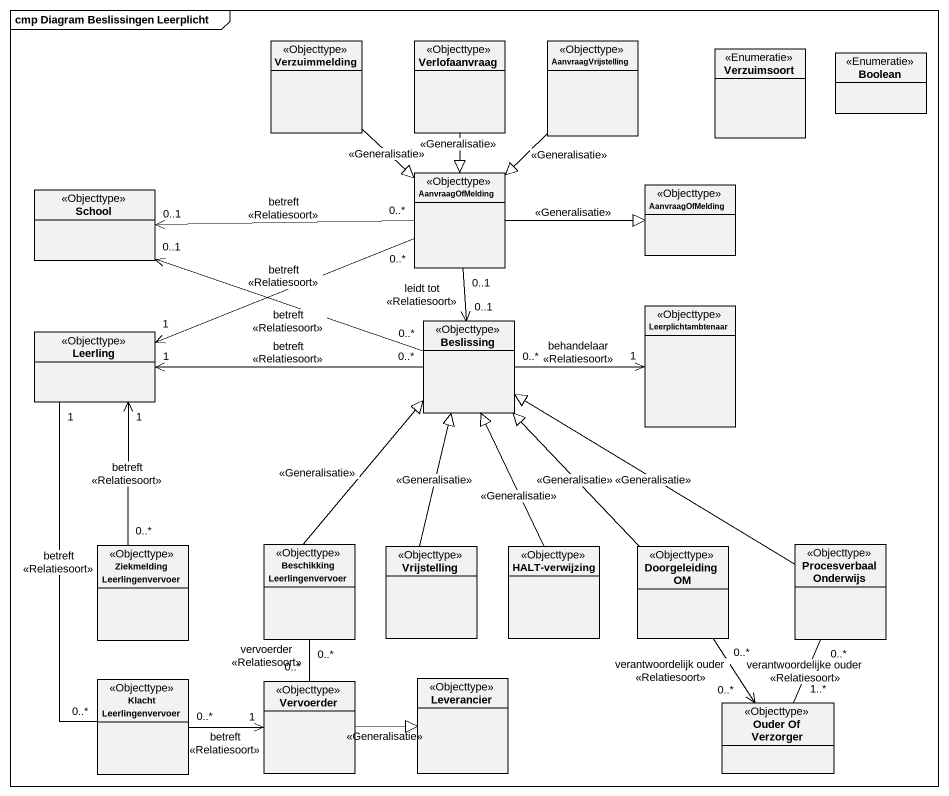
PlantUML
@startuml
mainframe cmp Diagram Beslissingen Leerplicht
hide circle
hide empty members
class Verzuimmelding <<Objecttype>>
class Verlofaanvraag <<Objecttype>>
class AanvraagVrijstelling <<Objecttype>>
enum Verzuimsoort <<Enumeratie>>
enum Boolean <<Enumeratie>>
class School <<Objecttype>>
class AanvraagOfMelding <<Objecttype>>
class "AanvraagOfMelding" as AanvraagOfMelding_2 <<Objecttype>>
class Leerling <<Objecttype>>
class Beslissing <<Objecttype>>
class Leerplichtambtenaar <<Objecttype>>
class "Ziekmelding Leerlingenvervoer" as Ziekmelding <<Objecttype>>
class "Beschikking Leerlingenvervoer" as Beschikking <<Objecttype>>
class Vrijstelling <<Objecttype>>
class "HALT-verwijzing" as HALT_verwijzing <<Objecttype>>
class "Doorgeleiding OM" as Doorgeleiding_OM <<Objecttype>>
class "Procesverbaal Onderwijs" as Procesverbaal_Onderwijs <<Objecttype>>
class "Klacht Leerlingenvervoer" as Klacht_Leerlingenvervoer <<Objecttype>>
class Vervoerder <<Objecttype>>
class Leverancier <<Objecttype>>
class "Ouder Of Verzorger" as Ouder_Of_Verzorger <<Objecttype>>
Verzuimmelding --|> AanvraagOfMelding : <<Generalisatie>>
Verlofaanvraag --|> AanvraagOfMelding : <<Generalisatie>>
AanvraagVrijstelling --|> AanvraagOfMelding : <<Generalisatie>>
AanvraagOfMelding "0..*" -left-> "0..1" School : betreft\n<<Relatiesoort>>
AanvraagOfMelding -right-|> AanvraagOfMelding_2 : <<Generalisatie>>
AanvraagOfMelding "0..*" -left-> "1" Leerling : betreft\n<<Relatiesoort>>
AanvraagOfMelding "0..1" --> "0..1" Beslissing : leidt tot\n<<Relatiesoort>>
Leerling "1" <-- "0..*" Ziekmelding : betreft\n<<Relatiesoort>>
Beslissing "0..*" -left-> "0..1" School : betreft\n<<Relatiesoort>>
Beslissing "0..*" -left-> "1" Leerling : betreft\n<<Relatiesoort>>
Beslissing "0..*" -right-> "1" Leerplichtambtenaar : behandelaar\n<<Relatiesoort>>
Beschikking -up-|> Beslissing : <<Generalisatie>>
Beschikking "0..*" -- "0..*" Vervoerder : vervoerder\n<<Relatiesoort>>
Vrijstelling -up-|> Beslissing : <<Generalisatie>>
HALT_verwijzing -up-|> Beslissing : <<Generalisatie>>
Doorgeleiding_OM -up-|> Beslissing : <<Generalisatie>>
Doorgeleiding_OM "0..*" --> "0..*" Ouder_Of_Verzorger : verantwoordelijk ouder\n<<Relatiesoort>>
Procesverbaal_Onderwijs -up-|> Beslissing : <<Generalisatie>>
Procesverbaal_Onderwijs "0..*" -- "1..*" Ouder_Of_Verzorger : verantwoordelijke ouder\n<<Relatiesoort>>
Klacht_Leerlingenvervoer "0..*" -up- "1" Leerling : betreft\n<<Relatiesoort>>
Klacht_Leerlingenvervoer "0..*" -right-> "1" Vervoerder : betreft\n<<Relatiesoort>>
Vervoerder -right-|> Leverancier : <<Generalisatie>>
@enduml
